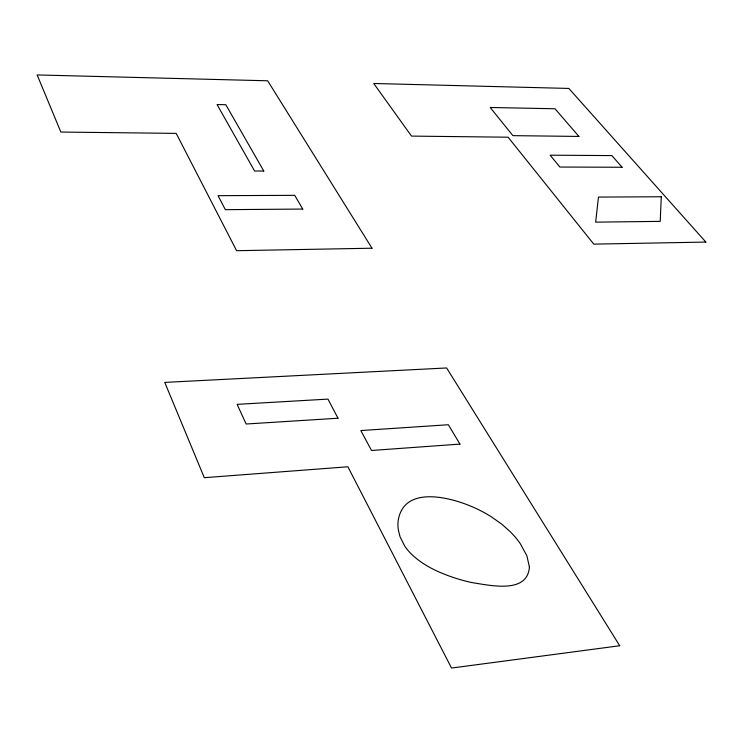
<?xml version="1.0" encoding="UTF-8"?>
<svg xmlns="http://www.w3.org/2000/svg" width="743" height="743" viewBox="0 0 743 743"><rect width="100%" height="100%" fill="white"/><g stroke="black" fill="none" stroke-linecap="round" stroke-linejoin="round"><path stroke-width="1.11" d="M661.289 196.756L660.211 221.368L595.654 222.157L598.459 197.081L661.289 196.756M529.406 566.993C527.576 594.4 489.637 585.224 472.074 582.623A112.871 68.839 16.4 0 1 456.564 578.518C439.995 573.215 423.408 565.962 410.87 553.563A58.873 36.825 16 0 1 404.684 546.021L400.133 536.975L398.434 530.446A81.089 50.468 16.6 0 1 398.146 520.843C403.57 484.575 451.298 497.364 473.718 507.432A97.649 62.31 15.7 0 1 491.29 516.756L501.859 524.233L510.237 531.719A98.364 62.756 15.6 0 1 520.295 543.69L526.88 555.773L529.406 566.993M619.718 645.741L451.54 668.059L347.891 466.78L204.297 477.693L164.751 382.404L446.627 367.961L619.718 645.741M459.963 444.1L371.509 450.481L360.819 430.559L448.345 424.736L459.963 444.1M338 418.225L246.147 424.012L237.11 404.359L327.951 399.102L338 418.225M371.992 248.208L236.608 250.697L176.202 133.387L60.852 132.05L37.15 74.941L267.675 80.792L371.992 248.208M705.85 242.069L593.778 244.131L508.101 137.204L411.511 136.099L373.729 83.485L568.85 88.436L705.85 242.069M302.754 209.062L225.352 209.665L218.024 195.669L294.702 195.344L302.754 209.062M263.784 171.029L254.598 171.011L217.067 104.559L225.816 104.717L263.784 171.029M622.095 167.259L559.897 167.045L550.117 155.185L611.87 155.593L622.095 167.259M578.899 136.433L512.902 135.644L490.194 107.484L555.002 108.757L578.899 136.433"/></g></svg>
